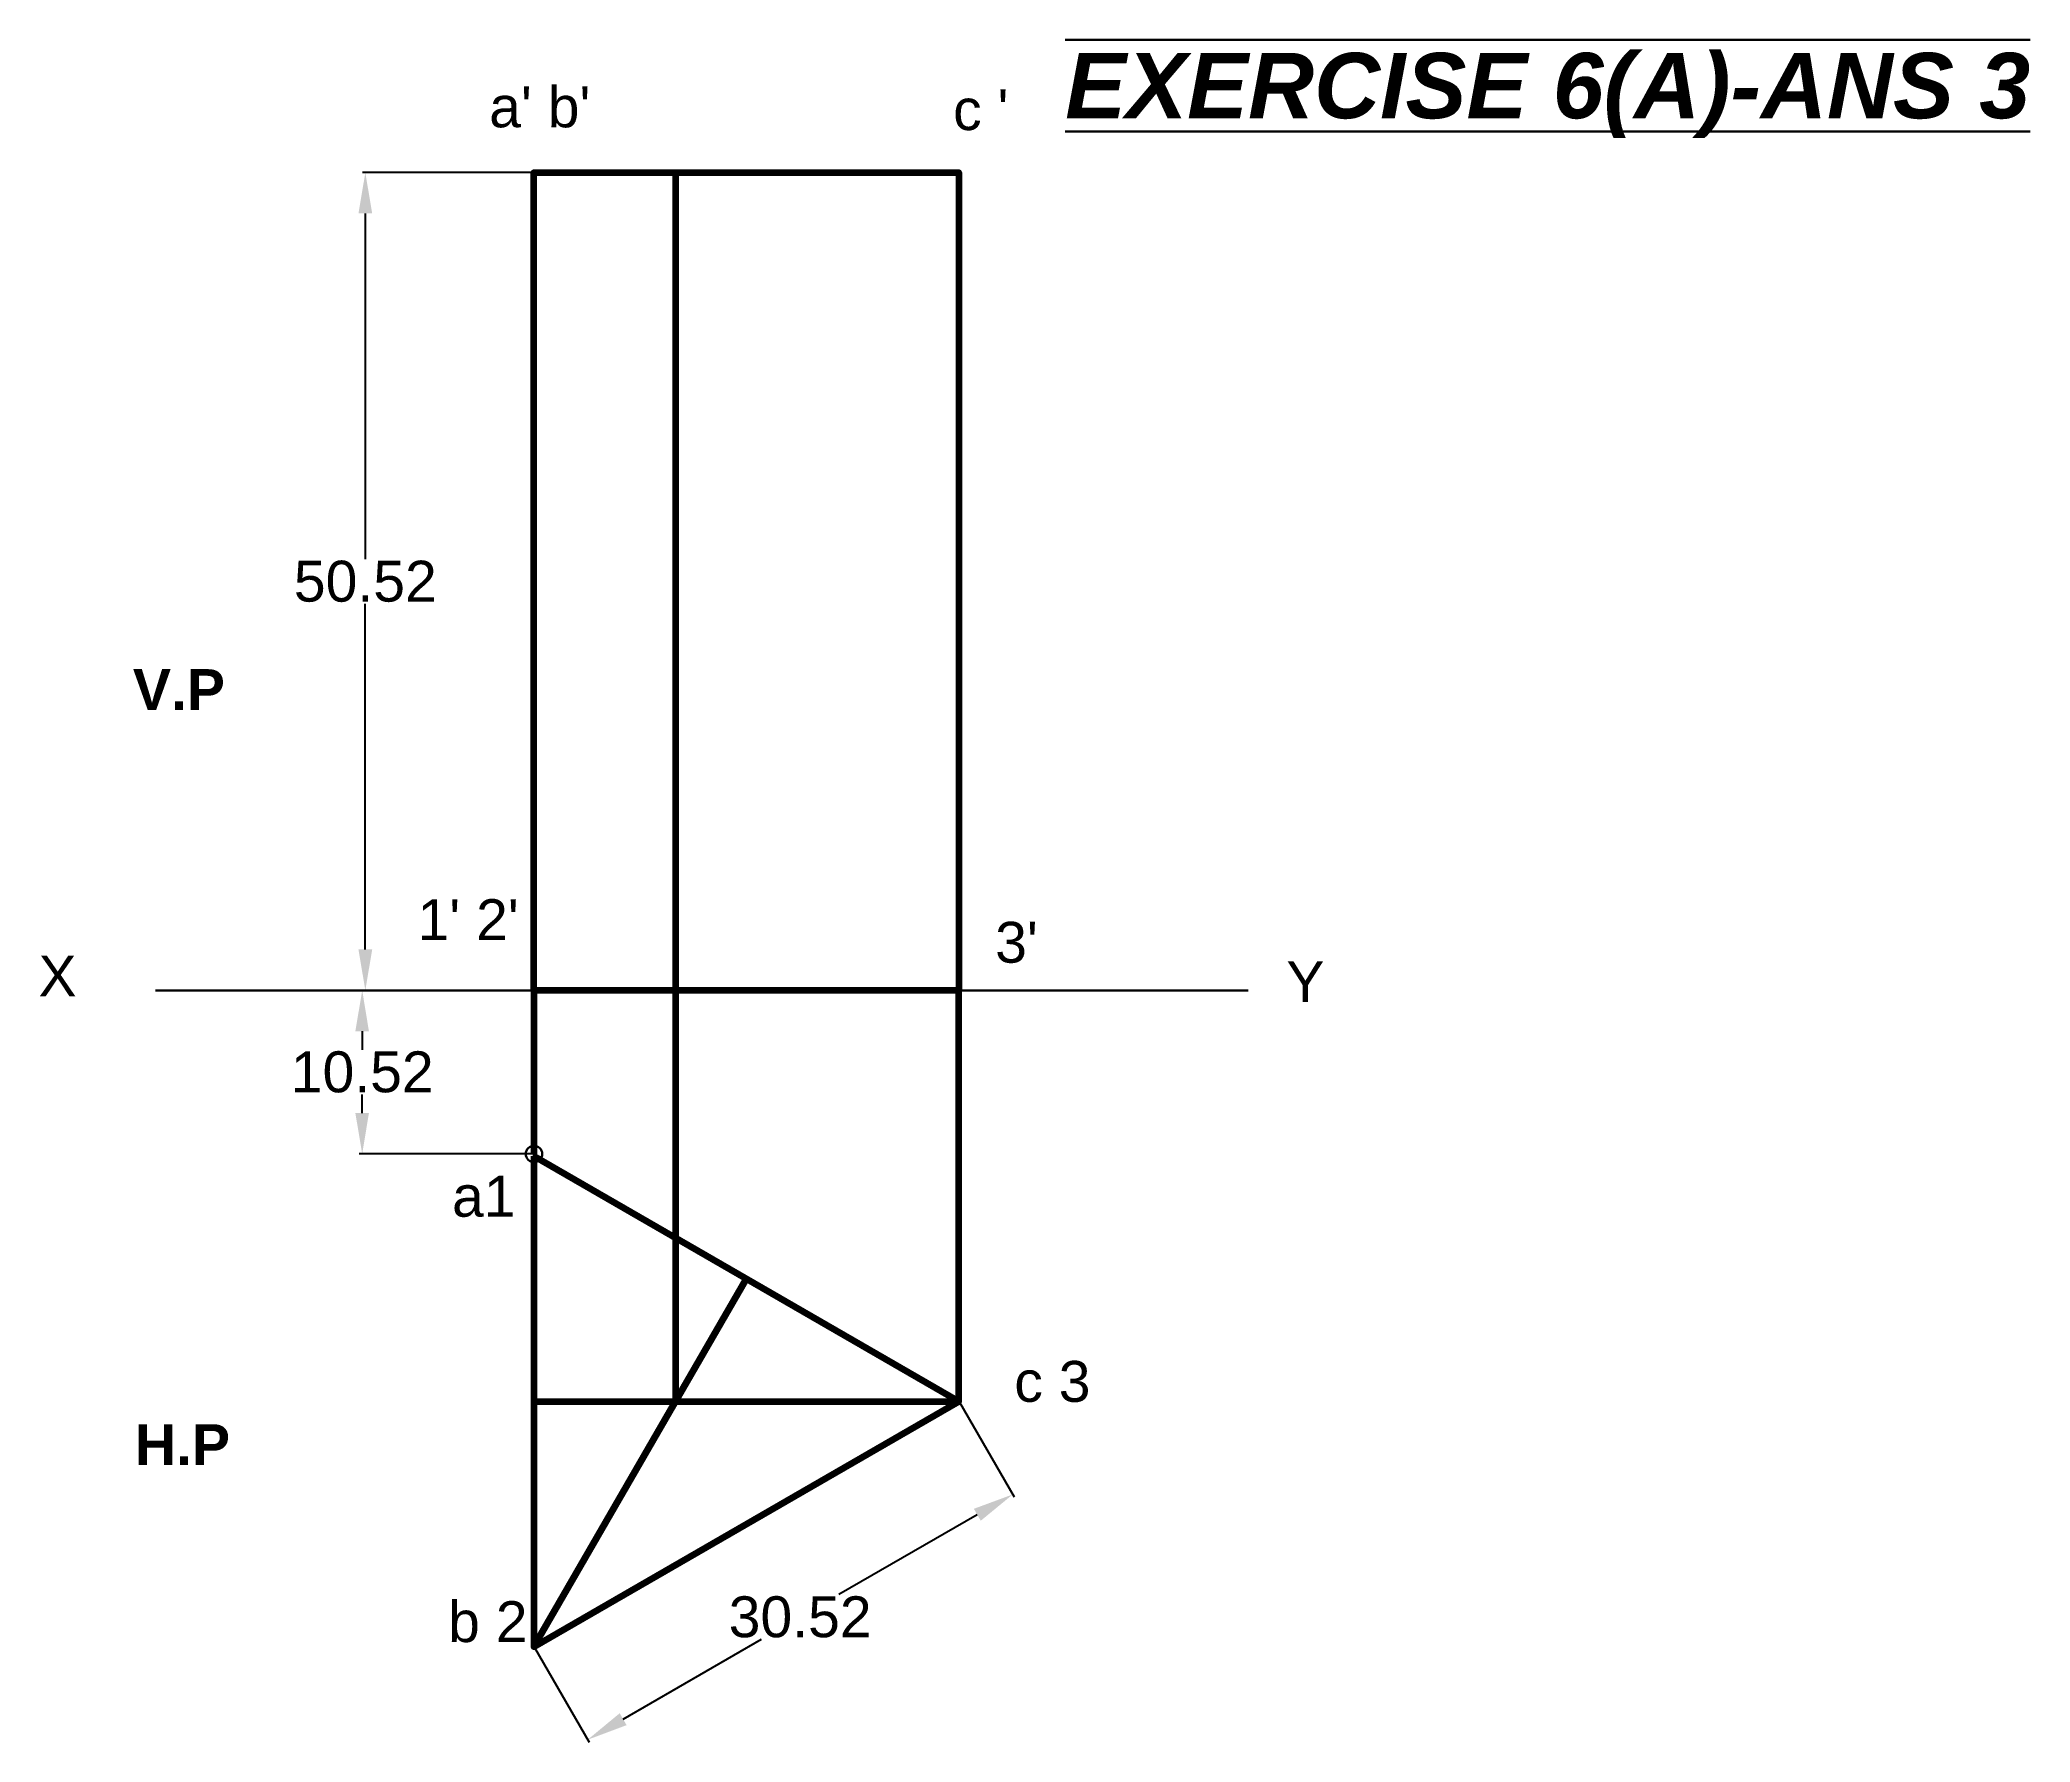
# Model space of a CAD drawing. Header units: millimetres. Extents: x 9 to 131, y 83 to 187.
import ezdxf

# ---------------------------------------------------------------- set-up
doc = ezdxf.new("R2010")
doc.units = ezdxf.units.MM
doc.header["$PDMODE"] = 32
doc.layers.add('thick continuous', color=7, linetype='Continuous', lineweight=30)
doc.styles.get("Standard").update_dxf_attribs({"font": 'arial.ttf'})
doc.dimstyles.get("Standard").update_dxf_attribs({"dimtxt": 2.5, "dimasz": 2.5, "dimexe": 0.18, "dimexo": 0.0625, "dimgap": 0.09, "dimtad": 0, "dimtih": 1, "dimtoh": 1, "dimdec": 1, "dimzin": 0, "dimdsep": 46, "dimtxsty": 'Standard', "dimcen": 0.09, "dimadec": 0, "dimazin": 0, "dimtfac": 1, "dimtdec": 1, "dimtofl": 0, "dimtmove": 0, "dimatfit": 3, "dimfxl": 1, "dimtolj": 1, "dimtzin": 0, "dimarcsym": 0})

# ---------------------------------------------------------------- blocks, each defined once
blk = doc.blocks.new('*D8')
at = {"layer": 'Defpoints', "color": 0}
for p in [(39.48, 178.63), (29.17, 128.63), (39.48, 128.63)]:
    blk.add_point(p, dxfattribs=at)
at = {"layer": 'thick continuous', "color": 0, "lineweight": -2}
for p, q in [((39.42, 178.63), (28.99, 178.63)), ((29.17, 176.13), (29.17, 154.99)), ((29.17, 131.13), (29.17, 152.26)), ((39.42, 128.63), (28.99, 128.63))]:
    blk.add_line(p, q, dxfattribs=at)
at = {"layer": 'thick continuous', "color": 0}
for points in [[(29.59, 176.13), (28.75, 176.13), (29.17, 178.63)], [(28.75, 131.13), (29.59, 131.13), (29.17, 128.63)]]:
    blk.add_solid(points, dxfattribs=at)
at = {"layer": 'thick continuous', "color": 0, "lineweight": 0, "insert": (29.17, 153.63), "char_height": 2.5, "attachment_point": 5}
blk.add_mtext('\\A1;50.52', dxfattribs=at)
blk = doc.blocks.new('*D10')
at = {"layer": 'Defpoints', "color": 0}
for p in [(65.46, 103.5), (68.75, 97.81), (39.48, 88.5)]:
    blk.add_point(p, dxfattribs=at)
at = {"layer": 'thick continuous', "color": 0, "lineweight": -2}
for p, q in [((65.49, 103.44), (68.84, 97.66)), ((66.58, 96.56), (58.12, 91.68)), ((44.93, 84.06), (53.39, 88.95)), ((39.51, 88.44), (42.85, 82.66))]:
    blk.add_line(p, q, dxfattribs=at)
at = {"layer": 'thick continuous', "color": 0}
for points in [[(66.79, 96.2), (66.37, 96.93), (68.75, 97.81)], [(44.72, 84.43), (45.14, 83.7), (42.76, 82.81)]]:
    blk.add_solid(points, dxfattribs=at)
at = {"layer": 'thick continuous', "color": 0, "lineweight": 0, "insert": (55.75, 90.31), "char_height": 2.5, "attachment_point": 5}
blk.add_mtext('\\A1;30.52', dxfattribs=at)
blk = doc.blocks.new('*D11')
at = {"layer": 'Defpoints', "color": 0}
for p in [(39.48, 128.63), (28.98, 118.63), (39.48, 118.63)]:
    blk.add_point(p, dxfattribs=at)
at = {"layer": 'thick continuous', "color": 0, "lineweight": -2}
for p, q in [((39.42, 128.63), (28.8, 128.63)), ((28.98, 126.13), (28.98, 124.99)), ((28.98, 121.13), (28.98, 122.26)), ((39.42, 118.63), (28.8, 118.63))]:
    blk.add_line(p, q, dxfattribs=at)
at = {"layer": 'thick continuous', "color": 0}
for points in [[(29.39, 126.13), (28.56, 126.13), (28.98, 128.63)], [(28.56, 121.13), (29.39, 121.13), (28.98, 118.63)]]:
    blk.add_solid(points, dxfattribs=at)
at = {"layer": 'thick continuous', "color": 0, "lineweight": 0, "insert": (28.98, 123.63), "char_height": 2.5, "attachment_point": 5}
blk.add_mtext('\\A1;10.52', dxfattribs=at)

msp = doc.modelspace()

# ---------------------------------------------------------------- linework, layer by layer
at = {"layer": 'thick continuous'}
for p, q in [((39.48, 105.87), (39.48, 178.63)), ((48.14, 128.63), (48.14, 178.63)), ((16.34, 128.63), (83.13, 128.63))]:
    msp.add_line(p, q, dxfattribs=at)
at = {"layer": 'thick continuous', "lineweight": 100}
for p, q in [((39.48, 128.63), (39.48, 118.63)), ((48.14, 128.63), (48.14, 103.5)), ((65.46, 103.5), (65.46, 128.63)), ((39.48, 88.5), (52.47, 111)), ((39.48, 103.5), (65.46, 103.5))]:
    msp.add_line(p, q, dxfattribs=at)
msp.add_lwpolyline([(39.48, 128.63), (39.48, 178.63), (65.46, 178.63), (65.46, 128.63), (39.48, 128.63), (39.48, 178.63), (48.14, 178.63), (48.14, 128.63)], dxfattribs=at)
msp.add_lwpolyline([(39.48, 118.5), (39.48, 88.5), (65.46, 103.5)], close=True, dxfattribs=at)
at = {"layer": 'thick continuous'}
msp.add_point((39.48, 118.63), dxfattribs=at)

# ---------------------------------------------------------------- texts
at = {"layer": 'thick continuous', "attachment_point": 1}
for s, width, insert, char_height in [('{\\fArial|b1|i1|c0|p34;\\L\\OEXERCISE 6(A)-ANS 3}', 59.4277, (71.95, 185.95), 4), ("a' b'", 6.9276, (36.74, 183.9), 2.5), ("c '", 6.9276, (65.1, 183.73), 2.5), ('{\\fArial|b1|i0|c0|p34;V.P}', 21.0221, (14.96, 148.27), 2.5), ("1' 2'", 6.9276, (32.36, 134.2), 2.5), ("3'", 6.9276, (67.67, 132.82), 2.5), ('X', 5.7583, (9.19, 130.76), 2.5), ('Y', 5.7583, (85.47, 130.41), 2.5), ('a1', 6.9276, (34.47, 117.29), 2.5), ('c 3', 6.9276, (68.84, 105.97), 2.5), ('{\\fArial|b1|i0|c0|p34;H.P}', 21.0221, (15.08, 102.1), 2.5), ('b 2', 6.9276, (34.23, 91.28), 2.5)]:
    msp.add_mtext_dynamic_manual_height_columns(s, width=width, gutter_width=12.5, heights=[0], dxfattribs=dict(at, insert=insert, char_height=char_height))

# ---------------------------------------------------------------- dimensions: what is measured, and where the dimension line sits
at = {"layer": 'thick continuous', "lineweight": 0}
for base, p1, p2, text, picture, middle in [((29.17, 128.63), (39.48, 178.63), (39.48, 128.63), '50.52', '*D8', (29.17, 153.63)), ((28.98, 118.63), (39.48, 128.63), (39.48, 118.63), '10.52', '*D11', (28.98, 123.63))]:
    dim = msp.add_linear_dim(base=base, p1=p1, p2=p2, angle=90, text=text, dimstyle='Standard', dxfattribs=at)
    dim.commit()
    dim.dimension.update_dxf_attribs({"geometry": picture, "text_midpoint": middle})
dim = msp.add_aligned_dim(p1=(39.48, 88.5), p2=(65.46, 103.5), distance=-6.56, text='30.52', dimstyle='Standard', dxfattribs=at)
dim.commit()
dim.dimension.update_dxf_attribs({"geometry": '*D10', "text_midpoint": (55.75, 90.31)})

doc.saveas('drawing.dxf')
